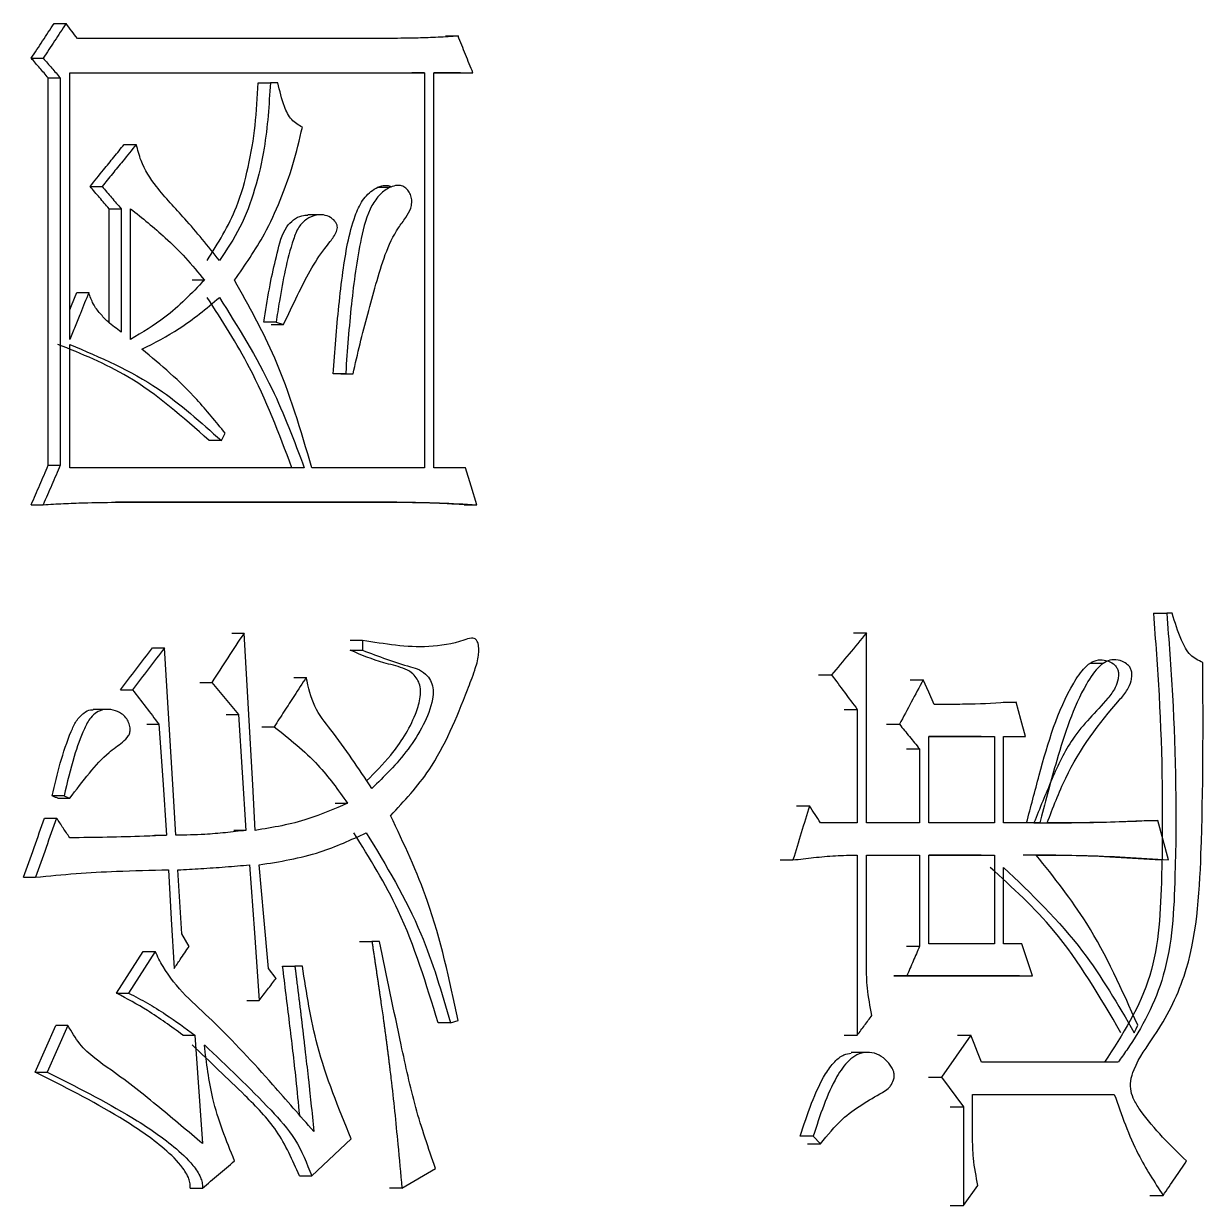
# Model space of a CAD drawing. Header units: millimetres. Extents: x 2028 to 4172, y 863 to 2379.
# Drawn here: x 2927.41 to 2932.58, y 1083.92 to 1089.1 of the extents above; entities that cross this region are included whole.
import ezdxf

# ---------------------------------------------------------------- set-up
doc = ezdxf.new("R2010")
doc.units = ezdxf.units.MM

msp = doc.modelspace()

# ---------------------------------------------------------------- linework, layer by layer
at = {"color": 7, "linetype": 'Continuous', "lineweight": 25}
for p, q in [((2927.5425, 1089.0996), (2927.595, 1089.0996)), ((2929.2587, 1089.0455), (2929.3134, 1089.0455)), ((2929.0181, 1089.0347), (2927.645, 1089.0347)), ((2927.4426, 1088.9482), (2927.495, 1088.9482)), ((2927.5175, 1088.8616), (2927.57, 1088.8616)), ((2927.5175, 1087.1633), (2927.5175, 1088.8616)), ((2927.57, 1088.8616), (2927.57, 1087.1633)), ((2927.6117, 1088.8833), (2929.1659, 1088.8833)), ((2927.6117, 1087.715), (2927.6117, 1088.8833)), ((2928.4372, 1088.84), (2928.4909, 1088.84)), ((2928.5239, 1088.84), (2928.4909, 1088.84)), ((2929.1659, 1088.8833), (2929.1113, 1088.8833)), ((2929.1659, 1088.8833), (2929.1659, 1087.1525)), ((2929.2069, 1088.8833), (2929.3789, 1088.8833)), ((2929.2069, 1087.1525), (2929.2069, 1088.8833)), ((2929.3241, 1088.8833), (2929.2069, 1088.8833)), ((2929.3241, 1088.8833), (2929.3789, 1088.8833)), ((2927.8501, 1088.5699), (2927.903, 1088.5699)), ((2927.7004, 1088.3857), (2927.7532, 1088.3857)), ((2929.0143, 1088.3809), (2928.9596, 1088.3808)), ((2927.7835, 1087.789), (2927.7835, 1088.2883)), ((2927.8363, 1088.2883), (2927.8363, 1087.7474)), ((2927.8779, 1087.715), (2927.8779, 1088.2883)), ((2928.7086, 1088.2615), (2928.6543, 1088.2615)), ((2928.5156, 1087.7907), (2928.4618, 1087.7907)), ((2928.5156, 1087.7907), (2928.5487, 1087.7799)), ((2927.6117, 1087.1525), (2927.6117, 1087.6934)), ((2928.8208, 1087.5636), (2928.7667, 1087.5636)), ((2928.7992, 1087.5636), (2928.8534, 1087.5636)), ((2928.8208, 1087.5636), (2928.8534, 1087.5636)), ((2928.2759, 1087.2714), (2928.2925, 1087.3039)), ((2928.2759, 1087.2714), (2928.2225, 1087.2714)), ((2927.5175, 1087.1633), (2927.57, 1087.1633)), ((2928.6394, 1087.1525), (2927.6117, 1087.1525)), ((2929.1659, 1087.1525), (2928.6724, 1087.1525)), ((2929.3462, 1087.1525), (2929.2069, 1087.1525)), ((2927.4426, 1086.9902), (2927.495, 1086.9902)), ((2929.0047, 1087.0011), (2927.8113, 1087.001)), ((2927.8114, 1087.0011), (2929.0592, 1087.0011)), ((2929.0048, 1087.0011), (2929.0592, 1087.0011)), ((2929.3405, 1086.9902), (2929.3953, 1086.9902)), ((2932.3615, 1086.5143), (2932.42, 1086.5143)), ((2932.4437, 1086.5143), (2932.42, 1086.5143)), ((2928.3217, 1086.4277), (2928.3752, 1086.4277)), ((2931.0467, 1086.4278), (2931.1035, 1086.4278)), ((2931.1036, 1085.5948), (2931.1035, 1086.4278)), ((2927.9742, 1086.3628), (2928.0273, 1086.3628)), ((2928.8405, 1086.3523), (2928.8948, 1086.3523)), ((2928.8948, 1086.3953), (2928.8406, 1086.3953)), ((2928.8948, 1086.3953), (2928.8948, 1086.3521)), ((2932.1406, 1086.2939), (2932.0821, 1086.2939)), ((2930.894, 1086.2439), (2930.9507, 1086.2439)), ((2928.1812, 1086.2114), (2928.2345, 1086.2114)), ((2928.5938, 1086.2331), (2928.6478, 1086.2331)), ((2931.2952, 1086.2222), (2931.3524, 1086.2222)), ((2927.8333, 1086.1789), (2927.8862, 1086.1789)), ((2927.7678, 1086.0927), (2927.7146, 1086.0927)), ((2931.0634, 1086.0924), (2931.0634, 1085.5948)), ((2931.7026, 1086.1249), (2931.7602, 1086.1249)), ((2928.2969, 1086.0708), (2928.3504, 1086.0708)), ((2927.9494, 1086.0275), (2928.0024, 1086.0275)), ((2928.4536, 1086.0166), (2928.5074, 1086.0166)), ((2931.1911, 1086.0275), (2931.2481, 1086.0275)), ((2931.3764, 1085.5948), (2931.3764, 1085.9734)), ((2931.3764, 1085.9734), (2931.6644, 1085.9734)), ((2931.6066, 1085.9734), (2931.3764, 1085.9734)), ((2931.6069, 1085.9734), (2931.6644, 1085.9734)), ((2931.6644, 1085.9734), (2931.6644, 1085.5948)), ((2931.7044, 1085.9734), (2931.8001, 1085.9734)), ((2931.7044, 1085.5948), (2931.7044, 1085.9734)), ((2931.7424, 1085.9734), (2931.8001, 1085.9734)), ((2931.2792, 1085.9193), (2931.3363, 1085.9193)), ((2931.3363, 1085.9193), (2931.3363, 1085.5948)), ((2927.5867, 1085.7138), (2927.5341, 1085.7138)), ((2927.5592, 1085.7029), (2927.6117, 1085.703)), ((2928.7748, 1085.6813), (2928.8289, 1085.6813)), ((2930.7975, 1085.6705), (2930.854, 1085.6705)), ((2927.5009, 1085.6164), (2927.5534, 1085.6164)), ((2931.0634, 1085.5948), (2930.9024, 1085.5948)), ((2931.3363, 1085.5948), (2931.1036, 1085.5948)), ((2931.6644, 1085.5948), (2931.3764, 1085.5948)), ((2931.8639, 1085.5948), (2931.7044, 1085.5948)), ((2932.322, 1085.6056), (2932.3804, 1085.6056)), ((2927.9825, 1085.5407), (2928.0356, 1085.5407)), ((2928.3835, 1085.5624), (2928.3299, 1085.5624)), ((2930.725, 1085.4326), (2930.7815, 1085.4326)), ((2931.0634, 1085.4542), (2931.0634, 1084.6645)), ((2931.1036, 1085.4542), (2931.3363, 1085.4542)), ((2931.1036, 1084.9674), (2931.1036, 1085.4542)), ((2931.2792, 1085.4542), (2931.3363, 1085.4542)), ((2931.3363, 1085.4542), (2931.3363, 1085.054)), ((2931.3764, 1085.0648), (2931.3764, 1085.4542)), ((2931.3764, 1085.4542), (2931.6644, 1085.4542)), ((2931.6066, 1085.4542), (2931.3764, 1085.4542)), ((2931.6069, 1085.4542), (2931.6644, 1085.4542)), ((2931.6644, 1085.4542), (2931.6644, 1085.0648)), ((2932.3961, 1085.4326), (2932.3694, 1085.4326)), ((2931.7044, 1085.0648), (2931.7044, 1085.4)), ((2927.4093, 1085.3568), (2927.4617, 1085.3568)), ((2928.8817, 1085.0756), (2928.9359, 1085.0756)), ((2928.9687, 1085.0756), (2928.9359, 1085.0756)), ((2931.6644, 1085.0648), (2931.3764, 1085.0648)), ((2931.7842, 1085.0648), (2931.7044, 1085.0648)), ((2927.8167, 1084.8484), (2927.9325, 1085.0319)), ((2927.9856, 1085.0319), (2927.8696, 1084.8484)), ((2927.9325, 1085.0319), (2927.9856, 1085.0319)), ((2928.5157, 1084.9133), (2928.4826, 1084.9566)), ((2928.5444, 1084.9674), (2928.5982, 1084.9674)), ((2928.6312, 1084.9674), (2928.5982, 1084.9674)), ((2931.774, 1084.9242), (2931.2229, 1084.9242)), ((2931.2231, 1084.9242), (2931.2802, 1084.9242)), ((2931.2802, 1084.9242), (2931.832, 1084.9242)), ((2931.7743, 1084.9242), (2931.832, 1084.9242)), ((2927.8167, 1084.8484), (2927.8696, 1084.8484)), ((2928.3877, 1084.816), (2928.4413, 1084.816)), ((2927.4593, 1084.5022), (2927.5506, 1084.7073)), ((2927.6032, 1084.7073), (2927.5117, 1084.5022)), ((2927.6032, 1084.7073), (2927.5506, 1084.7073)), ((2929.2806, 1084.7186), (2929.2259, 1084.7186)), ((2929.2806, 1084.7186), (2929.3134, 1084.7294)), ((2928.1067, 1084.6645), (2928.16, 1084.6645)), ((2928.16, 1084.6645), (2928.1931, 1084.1887)), ((2931.0065, 1084.6645), (2931.0634, 1084.6645)), ((2931.5605, 1084.6645), (2931.4325, 1084.4806)), ((2931.5031, 1084.6645), (2931.5605, 1084.6645)), ((2931.0939, 1084.5878), (2931.0367, 1084.5878)), ((2932.206, 1084.5456), (2931.6085, 1084.5455)), ((2927.4593, 1084.5022), (2927.5117, 1084.5022)), ((2931.3752, 1084.4806), (2931.4325, 1084.4806)), ((2931.4325, 1084.4806), (2931.5286, 1084.3508)), ((2931.5685, 1084.4049), (2932.1901, 1084.4049)), ((2931.5685, 1084.221), (2931.5685, 1084.4049)), ((2931.5685, 1084.4049), (2932.1315, 1084.4049)), ((2932.1316, 1084.4049), (2932.1901, 1084.4049)), ((2931.4712, 1084.3508), (2931.5286, 1084.3508)), ((2931.5286, 1084.3508), (2931.5286, 1083.9181)), ((2928.6724, 1084.0479), (2928.8454, 1084.2102)), ((2930.8702, 1084.221), (2930.8136, 1084.221)), ((2930.8456, 1084.1885), (2930.9024, 1084.1885)), ((2930.8702, 1084.221), (2930.9024, 1084.1886)), ((2929.0674, 1083.9938), (2929.2145, 1084.08)), ((2928.1398, 1083.9938), (2928.1931, 1083.9938)), ((2929.0674, 1083.9938), (2929.013, 1083.9938)), ((2931.5286, 1083.9181), (2931.5925, 1084.0047)), ((2932.3457, 1083.9614), (2932.4042, 1083.9614))]:
    msp.add_line(p, q, dxfattribs=at)
at = {"color": 7, "linetype": 'Continuous', "lineweight": 25, "flags": 128}
for points in [[(2929.0181, 1089.0347), (2928.9909, 1089.0347), (2928.9637, 1089.0347)], [(2927.7835, 1088.2883), (2927.8099, 1088.2883), (2927.8363, 1088.2883)], [(2928.2014, 1087.9747), (2928.1867, 1087.9747), (2928.1721, 1087.9747), (2928.148, 1087.9747)], [(2927.6117, 1087.8449), (2927.6192, 1087.8634), (2927.6423, 1087.9205)], [(2927.6423, 1087.9205), (2927.6686, 1087.9205), (2927.6949, 1087.9205)], [(2928.4949, 1087.7799), (2928.517, 1087.7799), (2928.5329, 1087.7799), (2928.5487, 1087.7799)], [(2929.3953, 1086.9902), (2929.3707, 1087.0714), (2929.3462, 1087.1525)], [(2928.4248, 1085.5624), (2928.4134, 1085.7619), (2928.3943, 1086.0948), (2928.3752, 1086.4277)], [(2928.0771, 1085.5407), (2928.065, 1085.7402), (2928.0462, 1086.0515), (2928.0273, 1086.3628)], [(2931.4005, 1086.1141), (2931.3764, 1086.1681), (2931.3524, 1086.2222)], [(2931.0065, 1086.0924), (2931.0348, 1086.0924), (2931.0634, 1086.0924)], [(2931.8001, 1085.9734), (2931.7802, 1086.0492), (2931.7602, 1086.1249)], [(2928.3504, 1086.0708), (2928.3669, 1085.8166), (2928.3835, 1085.5624)], [(2928.0024, 1086.0275), (2928.019, 1085.7841), (2928.0356, 1085.5407)], [(2932.4279, 1085.4326), (2932.4041, 1085.5191), (2932.3804, 1085.6056)], [(2928.0439, 1085.3893), (2928.0564, 1085.1729), (2928.0688, 1084.9566)], [(2928.102, 1085.108), (2928.0937, 1085.2486), (2928.0854, 1085.3893)], [(2928.4, 1085.4109), (2928.4207, 1085.1134), (2928.4413, 1084.816)], [(2928.4826, 1084.9566), (2928.462, 1085.1838), (2928.4413, 1085.4109)], [(2928.1351, 1085.0539), (2928.1186, 1085.081), (2928.102, 1085.108)], [(2931.2792, 1085.054), (2931.2933, 1085.054), (2931.3076, 1085.054), (2931.3363, 1085.054)], [(2931.832, 1084.9242), (2931.8081, 1084.9945), (2931.7842, 1085.0648)], [(2932.2773, 1084.6753), (2932.2852, 1084.6915), (2932.2932, 1084.7077)], [(2931.6085, 1084.5455), (2931.5904, 1084.5904), (2931.5755, 1084.6275), (2931.5605, 1084.6645)], [(2928.6185, 1084.0479), (2928.6321, 1084.0479), (2928.6457, 1084.0479), (2928.6724, 1084.0479)], [(2931.4712, 1083.9181), (2931.4853, 1083.9181), (2931.4997, 1083.9181), (2931.5286, 1083.9181)]]:
    msp.add_lwpolyline(points, dxfattribs=at)
at = {"color": 7, "linetype": 'Continuous', "lineweight": 25}
for points, knots in [([(2927.4426, 1088.9482), (2927.4592, 1088.9734), (2927.4926, 1089.0239), (2927.5258, 1089.0744), (2927.5425, 1089.0996)], [0, 0, 0, 0, 0.5, 1, 1, 1, 1]), ([(2927.595, 1089.0996), (2927.5784, 1089.0744), (2927.545, 1089.0239), (2927.5117, 1088.9734), (2927.495, 1088.9482)], [0, 0, 0, 0, 0.499999, 1, 1, 1, 1]), ([(2927.645, 1089.0347), (2927.6367, 1089.0455), (2927.62, 1089.0672), (2927.6034, 1089.0888), (2927.595, 1089.0996)], [0, 0, 0, 0, 0.499999, 1, 1, 1, 1]), ([(2929.3134, 1089.0455), (2929.2842, 1089.0434), (2929.2259, 1089.0391), (2929.1274, 1089.0357), (2929.0581, 1089.0351), (2929.0181, 1089.0347)], [0, 0, 0, 0, 0.297192, 0.594407, 1, 1, 1, 1]), ([(2929.3789, 1088.8833), (2929.368, 1088.9103), (2929.3462, 1088.9644), (2929.3243, 1089.0185), (2929.3134, 1089.0455)], [0, 0, 0, 0, 0.499999, 1, 1, 1, 1]), ([(2927.5175, 1088.8616), (2927.505, 1088.876), (2927.4801, 1088.9049), (2927.4551, 1088.9337), (2927.4426, 1088.9482)], [0, 0, 0, 0, 0.5, 1, 1, 1, 1]), ([(2927.495, 1088.9482), (2927.5075, 1088.9337), (2927.5325, 1088.9049), (2927.5575, 1088.876), (2927.57, 1088.8616)], [0, 0, 0, 0, 0.499996, 1, 1, 1, 1]), ([(2928.2141, 1088.0611), (2928.2612, 1088.1366), (2928.3395, 1088.2622), (2928.3965, 1088.4704), (2928.4275, 1088.6532), (2928.4339, 1088.7777), (2928.4372, 1088.84)], [0, 0, 0, 0, 0.3334234, 0.554109, 0.7766599, 1, 1, 1, 1]), ([(2928.4909, 1088.84), (2928.4848, 1088.7437), (2928.4748, 1088.5855), (2928.4256, 1088.3732), (2928.3634, 1088.2036), (2928.2993, 1088.1083), (2928.2675, 1088.0611)], [0, 0, 0, 0, 0.3443941, 0.5659658, 0.7849961, 1, 1, 1, 1]), ([(2928.6312, 1088.6453), (2928.6144, 1088.6549), (2928.5801, 1088.6747), (2928.5447, 1088.7478), (2928.5319, 1088.8048), (2928.5239, 1088.84)], [0, 0, 0, 0, 0.267237, 0.548075, 1, 1, 1, 1]), ([(2928.3337, 1087.9745), (2928.3797, 1088.0406), (2928.4559, 1088.1501), (2928.5359, 1088.3247), (2928.5925, 1088.4809), (2928.6182, 1088.5904), (2928.6312, 1088.6453)], [0, 0, 0, 0, 0.334937, 0.554746, 0.776585, 1, 1, 1, 1]), ([(2927.7004, 1088.3857), (2927.7202, 1088.41), (2927.755, 1088.4528), (2927.8049, 1088.5142), (2927.8349, 1088.5512), (2927.85, 1088.5697)], [0, 0, 0, 0, 0.396447, 0.698224, 1, 1, 1, 1]), ([(2927.9029, 1088.5697), (2927.8832, 1088.5454), (2927.8483, 1088.5026), (2927.7984, 1088.4412), (2927.7683, 1088.4042), (2927.7532, 1088.3857)], [0, 0, 0, 0, 0.3962, 0.6981, 1, 1, 1, 1]), ([(2928.2675, 1088.0611), (2928.2178, 1088.1234), (2928.1286, 1088.2352), (2928.0003, 1088.3652), (2927.927, 1088.4778), (2927.9092, 1088.5461), (2927.9031, 1088.5697)], [0, 0, 0, 0, 0.381447, 0.683524, 0.890528, 1, 1, 1, 1]), ([(2927.7835, 1088.2883), (2927.7696, 1088.3045), (2927.742, 1088.337), (2927.7143, 1088.3694), (2927.7004, 1088.3857)], [0, 0, 0, 0, 0.499999, 1, 1, 1, 1]), ([(2927.7532, 1088.3857), (2927.767, 1088.3694), (2927.7948, 1088.337), (2927.8225, 1088.3045), (2927.8363, 1088.2883)], [0, 0, 0, 0, 0.499998, 1, 1, 1, 1]), ([(2928.7666, 1087.5636), (2928.7701, 1087.6135), (2928.7805, 1087.7633), (2928.8038, 1087.9959), (2928.8388, 1088.2039), (2928.8913, 1088.3275), (2928.9359, 1088.37), (2928.9749, 1088.3888), (2929.0006, 1088.3912), (2929.0158, 1088.3884), (2929.0214, 1088.3838), (2929.0218, 1088.3835)], [0, 0, 0, 0, 0.1574476, 0.4724782, 0.7377528, 0.8191348, 0.9015133, 0.9454183, 0.9744247, 0.9981427, 1, 1, 1, 1]), ([(2928.8534, 1087.5636), (2928.8633, 1087.6078), (2928.8933, 1087.7401), (2928.9523, 1087.9554), (2929.0106, 1088.1524), (2929.0832, 1088.2461), (2929.105, 1088.2825), (2929.1119, 1088.3146), (2929.1093, 1088.339), (2929.1002, 1088.3611), (2929.0856, 1088.3789), (2929.0669, 1088.3895), (2929.0429, 1088.3916), (2929.0094, 1088.3812), (2928.9693, 1088.3527), (2928.9176, 1088.2799), (2928.8755, 1088.1127), (2928.8434, 1087.867), (2928.8274, 1087.6673), (2928.8209, 1087.5653), (2928.8208, 1087.5636)], [0, 0, 0, 0, 0.07376, 0.221291, 0.369161, 0.400761, 0.427212, 0.440277, 0.453391, 0.466052, 0.479506, 0.492813, 0.505075, 0.525102, 0.558597, 0.593335, 0.676611, 0.83455, 0.997228, 1, 1, 1, 1]), ([(2927.8779, 1088.2883), (2927.9293, 1088.2471), (2928.0128, 1088.1801), (2928.1204, 1088.0742), (2928.1743, 1088.0079), (2928.2014, 1087.9747)], [0, 0, 0, 0, 0.443463, 0.720804, 1, 1, 1, 1]), ([(2928.4618, 1087.7907), (2928.4638, 1087.8029), (2928.4737, 1087.8638), (2928.49, 1087.9661), (2928.5205, 1088.0923), (2928.5443, 1088.1921), (2928.5915, 1088.2412), (2928.6242, 1088.2585), (2928.6459, 1088.2596), (2928.6543, 1088.26)], [0, 0, 0, 0, 0.066436, 0.332221, 0.554773, 0.778299, 0.862629, 0.946565, 1, 1, 1, 1]), ([(2928.5487, 1087.7799), (2928.569, 1087.8232), (2928.6233, 1087.9386), (2928.6885, 1088.0644), (2928.7502, 1088.1405), (2928.7685, 1088.1644), (2928.7797, 1088.1832), (2928.7845, 1088.1997), (2928.7846, 1088.2113), (2928.7809, 1088.2232), (2928.7711, 1088.2375), (2928.7518, 1088.2526), (2928.7237, 1088.2628), (2928.6873, 1088.2608), (2928.6488, 1088.2444), (2928.6117, 1088.2076), (2928.5661, 1088.0853), (2928.5399, 1087.9436), (2928.5204, 1087.8212), (2928.5156, 1087.7907)], [0, 0, 0, 0, 0.125302, 0.334347, 0.369116, 0.392006, 0.415961, 0.426676, 0.435655, 0.44463, 0.458341, 0.481396, 0.513091, 0.54477, 0.589295, 0.633614, 0.685428, 0.92175, 1, 1, 1, 1]), ([(2928.2014, 1087.9747), (2928.1457, 1087.9171), (2928.0469, 1087.8148), (2927.9293, 1087.7454), (2927.8779, 1087.715)], [0, 0, 0, 0, 0.563044, 1, 1, 1, 1]), ([(2928.6724, 1087.1525), (2928.6244, 1087.3161), (2928.5392, 1087.6065), (2928.3962, 1087.8627), (2928.3337, 1087.9745)], [0, 0, 0, 0, 0.563329, 1, 1, 1, 1]), ([(2927.6949, 1087.9205), (2927.6826, 1087.8901), (2927.6626, 1087.8407), (2927.6349, 1087.7722), (2927.6194, 1087.734), (2927.6117, 1087.715)], [0, 0, 0, 0, 0.443636, 0.721817, 1, 1, 1, 1]), ([(2927.8363, 1087.7474), (2927.8165, 1087.7618), (2927.7838, 1087.7855), (2927.7441, 1087.8282), (2927.7121, 1087.8688), (2927.7007, 1087.9032), (2927.6949, 1087.9205)], [0, 0, 0, 0, 0.333513, 0.552424, 0.773916, 1, 1, 1, 1]), ([(2927.9277, 1087.6717), (2927.9829, 1087.7002), (2928.0703, 1087.7453), (2928.1814, 1087.8267), (2928.2388, 1087.8748), (2928.2676, 1087.8989)], [0, 0, 0, 0, 0.459963, 0.729487, 1, 1, 1, 1]), ([(2928.5854, 1087.1525), (2928.5287, 1087.3019), (2928.428, 1087.5671), (2928.2791, 1087.7981), (2928.2142, 1087.8989)], [0, 0, 0, 0, 0.563635, 1, 1, 1, 1]), ([(2928.2676, 1087.8989), (2928.349, 1087.7689), (2928.4952, 1087.5354), (2928.5951, 1087.2702), (2928.6394, 1087.1525)], [0, 0, 0, 0, 0.5563759, 1, 1, 1, 1]), ([(2928.2225, 1087.2714), (2928.1079, 1087.3734), (2927.9049, 1087.5539), (2927.664, 1087.6511), (2927.5591, 1087.6934)], [0, 0, 0, 0, 0.564694, 1, 1, 1, 1]), ([(2927.6117, 1087.6934), (2927.7447, 1087.6363), (2927.9844, 1087.5335), (2928.1861, 1087.3521), (2928.2759, 1087.2714)], [0, 0, 0, 0, 0.555128, 1, 1, 1, 1]), ([(2928.2925, 1087.3039), (2928.252, 1087.3541), (2928.1765, 1087.4475), (2928.0527, 1087.5682), (2927.9695, 1087.6372), (2927.9277, 1087.6717)], [0, 0, 0, 0, 0.3660862, 0.682145, 1, 1, 1, 1]), ([(2927.4426, 1086.9902), (2927.4551, 1087.0191), (2927.4801, 1087.0768), (2927.505, 1087.1345), (2927.5175, 1087.1633)], [0, 0, 0, 0, 0.499998, 1, 1, 1, 1]), ([(2927.57, 1087.1633), (2927.5575, 1087.1345), (2927.5325, 1087.0768), (2927.5075, 1087.0191), (2927.495, 1086.9902)], [0, 0, 0, 0, 0.499999, 1, 1, 1, 1]), ([(2927.495, 1086.9902), (2927.5247, 1086.992), (2927.5841, 1086.9955), (2927.6896, 1086.9994), (2927.7653, 1087.0004), (2927.8114, 1087.0011)], [0, 0, 0, 0, 0.281466, 0.562942, 1, 1, 1, 1]), ([(2929.3404, 1086.9902), (2929.3117, 1086.9919), (2929.2543, 1086.9952), (2929.1425, 1086.9998), (2929.0592, 1087.0006), (2929.0047, 1087.0011)], [0, 0, 0, 0, 0.256951, 0.513908, 1, 1, 1, 1]), ([(2929.0592, 1087.0011), (2929.088, 1087.0008), (2929.1456, 1087.0004), (2929.2577, 1086.9979), (2929.3409, 1086.9933), (2929.3953, 1086.9902)], [0, 0, 0, 0, 0.256617, 0.51324, 1, 1, 1, 1]), ([(2932.3612, 1086.5143), (2932.3703, 1086.3945), (2932.3994, 1086.0107), (2932.4056, 1085.4857), (2932.3794, 1084.9053), (2932.2257, 1084.6666), (2932.1476, 1084.5454)], [0, 0, 0, 0, 0.176057, 0.564128, 0.778612, 1, 1, 1, 1]), ([(2932.42, 1086.5143), (2932.4291, 1086.3946), (2932.4581, 1086.011), (2932.4656, 1085.4834), (2932.4373, 1084.934), (2932.3008, 1084.6759), (2932.219, 1084.5631), (2932.2062, 1084.5454)], [0, 0, 0, 0, 0.175959, 0.5638, 0.778025, 0.965046, 1, 1, 1, 1]), ([(2932.5782, 1086.298), (2932.5587, 1086.3073), (2932.5186, 1086.3263), (2932.4756, 1086.4098), (2932.4559, 1086.4744), (2932.4437, 1086.5143)], [0, 0, 0, 0, 0.266463, 0.547608, 1, 1, 1, 1]), ([(2928.3752, 1086.4277), (2928.3518, 1086.3917), (2928.3049, 1086.3196), (2928.258, 1086.2474), (2928.2345, 1086.2114)], [0, 0, 0, 0, 0.5, 1, 1, 1, 1]), ([(2929.0181, 1085.6272), (2929.0774, 1085.6909), (2929.2216, 1085.8453), (2929.319, 1086.0851), (2929.3848, 1086.2562), (2929.4027, 1086.3154), (2929.4048, 1086.3555), (2929.4031, 1086.3762), (2929.3979, 1086.3915), (2929.392, 1086.3999), (2929.383, 1086.4048), (2929.3646, 1086.4063), (2929.2998, 1086.3812), (2929.14, 1086.355), (2928.9915, 1086.3794), (2928.8948, 1086.3953)], [0, 0, 0, 0, 0.18643, 0.452553, 0.51374, 0.559549, 0.574941, 0.592678, 0.599953, 0.607307, 0.613653, 0.622621, 0.650043, 0.772099, 1, 1, 1, 1]), ([(2931.1035, 1086.4278), (2931.0781, 1086.3971), (2931.0272, 1086.3358), (2930.9762, 1086.2745), (2930.9507, 1086.2439)], [0, 0, 0, 0, 0.5, 1, 1, 1, 1]), ([(2927.8333, 1086.1789), (2927.8568, 1086.2096), (2927.9038, 1086.2709), (2927.9507, 1086.3322), (2927.9742, 1086.3628)], [0, 0, 0, 0, 0.5, 1, 1, 1, 1]), ([(2928.0273, 1086.3628), (2928.0038, 1086.3322), (2927.9568, 1086.2709), (2927.9097, 1086.2096), (2927.8862, 1086.1789)], [0, 0, 0, 0, 0.5, 1, 1, 1, 1]), ([(2928.9127, 1085.7794), (2928.9489, 1085.8156), (2929.0326, 1085.8992), (2929.1124, 1086.0243), (2929.1461, 1086.1273), (2929.1511, 1086.1739), (2929.1451, 1086.2063), (2929.1307, 1086.2332), (2929.1067, 1086.2585), (2929.0576, 1086.2812), (2928.965, 1086.2995), (2928.8892, 1086.3317), (2928.8406, 1086.3523)], [0, 0, 0, 0, 0.182177, 0.420043, 0.497442, 0.536964, 0.569768, 0.602515, 0.638391, 0.691417, 0.802387, 1, 1, 1, 1]), ([(2928.8949, 1086.3523), (2928.9644, 1086.3258), (2929.0468, 1086.2944), (2929.145, 1086.2689), (2929.1768, 1086.2448), (2929.1973, 1086.2134), (2929.2062, 1086.1771), (2929.1988, 1086.1102), (2929.1463, 1085.9791), (2929.0464, 1085.8539), (2928.9626, 1085.7722), (2928.9359, 1085.7462)], [0, 0, 0, 0, 0.266852, 0.315952, 0.365722, 0.40082, 0.436128, 0.478331, 0.60435, 0.873952, 1, 1, 1, 1]), ([(2931.8058, 1085.5948), (2931.8239, 1085.6648), (2931.8784, 1085.8753), (2931.9496, 1086.1179), (2932.0508, 1086.2689), (2932.0924, 1086.3038), (2932.1275, 1086.3128), (2932.1595, 1086.3073), (2932.183, 1086.2958), (2932.1981, 1086.2813), (2932.206, 1086.2665), (2932.2093, 1086.2478), (2932.2067, 1086.2205), (2932.1925, 1086.181), (2932.1239, 1086.093), (2932.0063, 1085.9863), (2931.914, 1085.7846), (2931.8632, 1085.6584), (2931.8377, 1085.5948)], [0, 0, 0, 0, 0.123802, 0.372539, 0.424822, 0.44993, 0.475305, 0.497162, 0.516131, 0.527231, 0.536277, 0.545322, 0.558814, 0.581819, 0.616602, 0.762394, 0.880401, 1, 1, 1, 1]), ([(2931.8958, 1085.5948), (2931.9212, 1085.6618), (2931.9983, 1085.865), (2932.1349, 1086.0475), (2932.2465, 1086.1727), (2932.2628, 1086.2118), (2932.2678, 1086.2401), (2932.2664, 1086.2601), (2932.26, 1086.2767), (2932.2464, 1086.2924), (2932.2217, 1086.3065), (2932.1892, 1086.313), (2932.1549, 1086.3051), (2932.1108, 1086.2726), (2932.0204, 1086.1362), (2931.9441, 1085.8996), (2931.8879, 1085.6913), (2931.865, 1085.5991), (2931.8639, 1085.5948)], [0, 0, 0, 0, 0.124011, 0.376469, 0.411268, 0.435219, 0.449017, 0.459493, 0.468415, 0.479424, 0.497392, 0.52431, 0.5464, 0.568413, 0.629489, 0.83774, 0.992414, 1, 1, 1, 1]), ([(2932.5071, 1084.1129), (2932.4359, 1084.1816), (2932.3527, 1084.2621), (2932.2779, 1084.3739), (2932.2608, 1084.4182), (2932.2601, 1084.4666), (2932.2886, 1084.5553), (2932.391, 1084.6886), (2932.5451, 1084.9844), (2932.581, 1085.5626), (2932.5793, 1086.0205), (2932.5782, 1086.298)], [0, 0, 0, 0, 0.138481, 0.162101, 0.180201, 0.198515, 0.22064, 0.297298, 0.425038, 0.651637, 1, 1, 1, 1]), ([(2930.9507, 1086.2439), (2930.9695, 1086.2186), (2931.0071, 1086.1681), (2931.0446, 1086.1177), (2931.0634, 1086.0924)], [0, 0, 0, 0, 0.499999, 1, 1, 1, 1]), ([(2928.2345, 1086.2114), (2928.2539, 1086.188), (2928.2925, 1086.1411), (2928.3311, 1086.0942), (2928.3504, 1086.0708)], [0, 0, 0, 0, 0.499998, 1, 1, 1, 1]), ([(2928.6477, 1086.2331), (2928.6304, 1086.2064), (2928.5984, 1086.157), (2928.5516, 1086.0848), (2928.5221, 1086.0394), (2928.5074, 1086.0166)], [0, 0, 0, 0, 0.36988, 0.68494, 1, 1, 1, 1]), ([(2928.9359, 1085.7462), (2928.878, 1085.8334), (2928.7973, 1085.9549), (2928.6769, 1086.1014), (2928.6576, 1086.1889), (2928.6478, 1086.233)], [0, 0, 0, 0, 0.557182, 0.776269, 1, 1, 1, 1]), ([(2931.3524, 1086.2222), (2931.335, 1086.1898), (2931.3003, 1086.1249), (2931.2655, 1086.06), (2931.2481, 1086.0275)], [0, 0, 0, 0, 0.499999, 1, 1, 1, 1]), ([(2927.8862, 1086.1789), (2927.9056, 1086.1537), (2927.9443, 1086.1032), (2927.9831, 1086.0527), (2928.0024, 1086.0275)], [0, 0, 0, 0, 0.499998, 1, 1, 1, 1]), ([(2927.5341, 1085.7138), (2927.5454, 1085.7619), (2927.5679, 1085.8582), (2927.6045, 1085.9671), (2927.6382, 1086.0431), (2927.6682, 1086.0759), (2927.696, 1086.0913), (2927.7107, 1086.0913), (2927.7147, 1086.0913)], [0, 0, 0, 0, 0.328011, 0.656843, 0.771049, 0.887095, 0.969251, 1, 1, 1, 1]), ([(2927.6117, 1085.7029), (2927.6398, 1085.7402), (2927.6933, 1085.8113), (2927.7698, 1085.897), (2927.8331, 1085.9408), (2927.8668, 1085.9698), (2927.8763, 1085.994), (2927.8764, 1086.0142), (2927.8704, 1086.0357), (2927.8578, 1086.0578), (2927.8349, 1086.0784), (2927.8011, 1086.0916), (2927.7626, 1086.0953), (2927.7285, 1086.0809), (2927.6978, 1086.0532), (2927.6639, 1085.9868), (2927.6239, 1085.8724), (2927.6003, 1085.7717), (2927.5867, 1085.7138)], [0, 0, 0, 0, 0.140265, 0.267253, 0.34565, 0.385196, 0.401729, 0.418248, 0.440927, 0.464428, 0.491888, 0.53456, 0.581082, 0.616632, 0.65201, 0.706896, 0.831302, 1, 1, 1, 1]), ([(2931.7602, 1086.1249), (2931.7003, 1086.1214), (2931.6106, 1086.1163), (2931.4905, 1086.1146), (2931.4305, 1086.1142), (2931.4005, 1086.1141)], [0, 0, 0, 0, 0.500395, 0.7501856, 1, 1, 1, 1]), ([(2928.5074, 1086.0166), (2928.5742, 1085.9642), (2928.6945, 1085.8697), (2928.7875, 1085.7394), (2928.8289, 1085.6813)], [0, 0, 0, 0, 0.554889, 1, 1, 1, 1]), ([(2931.2481, 1086.0275), (2931.2628, 1086.0095), (2931.2922, 1085.9734), (2931.3216, 1085.9374), (2931.3363, 1085.9193)], [0, 0, 0, 0, 0.499998, 1, 1, 1, 1]), ([(2927.5592, 1085.703), (2927.557, 1085.7039), (2927.5527, 1085.7058), (2927.5443, 1085.7094), (2927.5382, 1085.7121), (2927.5341, 1085.7138)], [0, 0, 0, 0, 0.259206, 0.518413, 1, 1, 1, 1]), ([(2927.5867, 1085.7138), (2927.5888, 1085.7129), (2927.5941, 1085.7106), (2927.6024, 1085.707), (2927.6086, 1085.7043), (2927.6117, 1085.703)], [0, 0, 0, 0, 0.25891, 0.629455, 1, 1, 1, 1]), ([(2928.8289, 1085.6813), (2928.7716, 1085.6564), (2928.6777, 1085.6154), (2928.5412, 1085.5812), (2928.4637, 1085.5687), (2928.4248, 1085.5624)], [0, 0, 0, 0, 0.438459, 0.718604, 1, 1, 1, 1]), ([(2929.3134, 1084.7294), (2929.2758, 1084.9066), (2929.2091, 1085.2212), (2929.0761, 1085.5038), (2929.018, 1085.6272)], [0, 0, 0, 0, 0.563398, 1, 1, 1, 1]), ([(2930.854, 1085.6705), (2930.842, 1085.6309), (2930.8178, 1085.5516), (2930.7936, 1085.4722), (2930.7815, 1085.4326)], [0, 0, 0, 0, 0.499999, 1, 1, 1, 1]), ([(2930.9024, 1085.5948), (2930.8943, 1085.6074), (2930.8782, 1085.6327), (2930.8621, 1085.6579), (2930.854, 1085.6705)], [0, 0, 0, 0, 0.500001, 1, 1, 1, 1]), ([(2927.4093, 1085.3568), (2927.4246, 1085.4001), (2927.4551, 1085.4866), (2927.4856, 1085.5732), (2927.5009, 1085.6164)], [0, 0, 0, 0, 0.500001, 1, 1, 1, 1]), ([(2927.5534, 1085.6164), (2927.5381, 1085.5732), (2927.5075, 1085.4866), (2927.477, 1085.4001), (2927.4617, 1085.3568)], [0, 0, 0, 0, 0.5, 1, 1, 1, 1]), ([(2927.6117, 1085.5299), (2927.602, 1085.5443), (2927.5825, 1085.5732), (2927.5631, 1085.602), (2927.5534, 1085.6164)], [0, 0, 0, 0, 0.4999992, 1, 1, 1, 1]), ([(2931.8377, 1085.5948), (2931.9002, 1085.5952), (2932.0123, 1085.5958), (2932.1736, 1085.5988), (2932.2723, 1085.6034), (2932.3216, 1085.6056)], [0, 0, 0, 0, 0.386613, 0.693273, 1, 1, 1, 1]), ([(2932.3804, 1085.6056), (2932.3182, 1085.6029), (2932.2065, 1085.598), (2932.0449, 1085.5955), (2931.9455, 1085.5951), (2931.8958, 1085.5948)], [0, 0, 0, 0, 0.386127, 0.69305, 1, 1, 1, 1]), ([(2928.0356, 1085.5407), (2928.0031, 1085.5393), (2927.9164, 1085.5356), (2927.7751, 1085.5314), (2927.6662, 1085.5304), (2927.6117, 1085.5299)], [0, 0, 0, 0, 0.230465, 0.615194, 1, 1, 1, 1]), ([(2928.3835, 1085.5624), (2928.3536, 1085.5588), (2928.2938, 1085.5517), (2928.1917, 1085.5432), (2928.1193, 1085.5416), (2928.0771, 1085.5407)], [0, 0, 0, 0, 0.293913, 0.587864, 1, 1, 1, 1]), ([(2928.4413, 1085.4109), (2928.5315, 1085.4255), (2928.6929, 1085.4517), (2928.8443, 1085.521), (2928.9112, 1085.5516)], [0, 0, 0, 0, 0.558486, 1, 1, 1, 1]), ([(2929.2259, 1084.7186), (2929.1747, 1084.8869), (2929.084, 1085.1854), (2928.9259, 1085.4404), (2928.8569, 1085.5516)], [0, 0, 0, 0, 0.563939, 1, 1, 1, 1]), ([(2928.9112, 1085.5516), (2928.9979, 1085.4085), (2929.1541, 1085.151), (2929.2417, 1084.8516), (2929.2806, 1084.7186)], [0, 0, 0, 0, 0.555779, 1, 1, 1, 1]), ([(2930.7815, 1085.4326), (2930.8117, 1085.4363), (2930.8736, 1085.4439), (2930.9676, 1085.4521), (2931.0314, 1085.4535), (2931.0634, 1085.4542)], [0, 0, 0, 0, 0.321619, 0.660532, 1, 1, 1, 1]), ([(2932.3691, 1085.4326), (2932.303, 1085.4372), (2932.1738, 1085.4463), (2931.9807, 1085.4534), (2931.8535, 1085.4539), (2931.7898, 1085.4542)], [0, 0, 0, 0, 0.343426, 0.671619, 1, 1, 1, 1]), ([(2931.8479, 1085.4542), (2931.9144, 1085.4539), (2932.0447, 1085.4534), (2932.2381, 1085.4458), (2932.3646, 1085.437), (2932.4279, 1085.4326)], [0, 0, 0, 0, 0.34298, 0.671401, 1, 1, 1, 1]), ([(2932.2932, 1084.7077), (2932.2243, 1084.8619), (2932.1023, 1085.1349), (2931.9251, 1085.3573), (2931.8479, 1085.4541)], [0, 0, 0, 0, 0.564488, 1, 1, 1, 1]), ([(2927.4617, 1085.3568), (2927.5207, 1085.3626), (2927.6389, 1085.3742), (2927.8331, 1085.3849), (2927.968, 1085.3877), (2928.0439, 1085.3893)], [0, 0, 0, 0, 0.304303, 0.608646, 1, 1, 1, 1]), ([(2928.0854, 1085.3893), (2928.119, 1085.3911), (2928.1884, 1085.3948), (2928.2932, 1085.402), (2928.3644, 1085.408), (2928.4, 1085.4109)], [0, 0, 0, 0, 0.320034, 0.659996, 1, 1, 1, 1]), ([(2932.2187, 1084.6753), (2932.1274, 1084.832), (2931.9659, 1085.1089), (2931.7432, 1085.3118), (2931.6465, 1085.3999)], [0, 0, 0, 0, 0.565567, 1, 1, 1, 1]), ([(2931.7044, 1085.4), (2931.8259, 1085.2841), (2932.0452, 1085.0752), (2932.2058, 1084.7986), (2932.2773, 1084.6753)], [0, 0, 0, 0, 0.554384, 1, 1, 1, 1]), ([(2928.0688, 1084.9566), (2928.0777, 1084.9696), (2928.0931, 1084.9923), (2928.1153, 1085.0247), (2928.1285, 1085.0442), (2928.1351, 1085.0539)], [0, 0, 0, 0, 0.400146, 0.700073, 1, 1, 1, 1]), ([(2928.9359, 1085.0756), (2928.9363, 1085.0726), (2928.9372, 1085.0666), (2928.9386, 1085.0577), (2928.9399, 1085.0487), (2928.9413, 1085.0398), (2928.9426, 1085.0308), (2928.944, 1085.0219), (2928.9453, 1085.0129), (2928.9466, 1085.004), (2928.948, 1084.995), (2928.9493, 1084.9861), (2928.9511, 1084.9742), (2928.9533, 1084.9592), (2928.9556, 1084.9443), (2928.9578, 1084.9294), (2928.96, 1084.9145), (2928.9626, 1084.8966), (2928.9652, 1084.8787), (2928.9679, 1084.8608), (2928.9705, 1084.8428), (2928.9731, 1084.8249), (2928.9765, 1084.801), (2928.9808, 1084.7712), (2928.985, 1084.7413), (2928.9883, 1084.7174), (2928.9908, 1084.6994), (2928.9932, 1084.6815), (2928.9956, 1084.6635), (2928.998, 1084.6456), (2929.0004, 1084.6276), (2929.0027, 1084.6097), (2929.0051, 1084.5917), (2929.0074, 1084.5737), (2929.0096, 1084.5557), (2929.0119, 1084.5377), (2929.0137, 1084.5228), (2929.0162, 1084.5018), (2929.0237, 1084.4388), (2929.0355, 1084.3306), (2929.0513, 1084.1702), (2929.0615, 1084.0579), (2929.0674, 1083.9938)], [0, 0, 0, 0, 0.008314, 0.016628, 0.024942, 0.033256, 0.04157, 0.049884, 0.058198, 0.066512, 0.074827, 0.083141, 0.091455, 0.108083, 0.124711, 0.133025, 0.149653, 0.166281, 0.182909, 0.199537, 0.216166, 0.232794, 0.249422, 0.282678, 0.315934, 0.332562, 0.349191, 0.365819, 0.382447, 0.399075, 0.415703, 0.432331, 0.448959, 0.465587, 0.482216, 0.498844, 0.515472, 0.523786, 0.557042, 0.690072, 0.823098, 1, 1, 1, 1]), ([(2929.2145, 1084.08), (2929.1839, 1084.1686), (2929.123, 1084.345), (2929.0513, 1084.6813), (2929.0003, 1084.9244), (2928.9687, 1085.0755)], [0, 0, 0, 0, 0.276136, 0.550092, 1, 1, 1, 1]), ([(2928.6806, 1084.2426), (2928.621, 1084.3109), (2928.4759, 1084.4772), (2928.2578, 1084.7175), (2928.0573, 1084.8863), (2927.9967, 1085.0094), (2927.9856, 1085.0319)], [0, 0, 0, 0, 0.257956, 0.627877, 0.931924, 1, 1, 1, 1]), ([(2928.6197, 1084.3121), (2928.6144, 1084.3649), (2928.601, 1084.5008), (2928.575, 1084.7191), (2928.5546, 1084.8846), (2928.5444, 1084.9674)], [0, 0, 0, 0, 0.241308, 0.620646, 1, 1, 1, 1]), ([(2928.5982, 1084.9674), (2928.5985, 1084.965), (2928.5991, 1084.9603), (2928.6, 1084.9532), (2928.6007, 1084.9473), (2928.6014, 1084.9414), (2928.6022, 1084.9355), (2928.6029, 1084.9296), (2928.6036, 1084.9236), (2928.6042, 1084.9189), (2928.6053, 1084.9106), (2928.6063, 1084.9023), (2928.6078, 1084.8905), (2928.6089, 1084.8811), (2928.6104, 1084.8692), (2928.6116, 1084.8598), (2928.613, 1084.8479), (2928.6145, 1084.8361), (2928.6159, 1084.8243), (2928.6174, 1084.8124), (2928.6188, 1084.8006), (2928.6203, 1084.7888), (2928.6217, 1084.7769), (2928.6229, 1084.7675), (2928.6243, 1084.7556), (2928.6254, 1084.7462), (2928.6269, 1084.7343), (2928.6283, 1084.7225), (2928.6297, 1084.7107), (2928.6311, 1084.6988), (2928.6322, 1084.6893), (2928.6336, 1084.6775), (2928.635, 1084.6657), (2928.6364, 1084.6538), (2928.6378, 1084.642), (2928.6389, 1084.6325), (2928.6402, 1084.6206), (2928.6421, 1084.6041), (2928.6481, 1084.5519), (2928.6542, 1084.4998), (2928.6596, 1084.4524), (2928.6612, 1084.4382), (2928.6643, 1084.4097), (2928.6711, 1084.3446), (2928.6768, 1084.2841), (2928.6807, 1084.2426)], [0, 0, 0, 0, 0.009808, 0.019616, 0.029425, 0.034329, 0.044137, 0.053945, 0.058849, 0.068658, 0.073562, 0.093178, 0.102986, 0.122603, 0.132411, 0.152028, 0.161836, 0.181452, 0.201069, 0.210877, 0.230494, 0.25011, 0.259918, 0.279535, 0.289343, 0.308959, 0.318768, 0.338384, 0.358001, 0.367809, 0.387425, 0.397234, 0.41685, 0.436466, 0.446275, 0.465891, 0.475699, 0.495316, 0.534549, 0.691481, 0.711097, 0.730714, 0.75033, 0.828797, 1, 1, 1, 1]), ([(2928.8454, 1084.2102), (2928.7901, 1084.3442), (2928.6902, 1084.5856), (2928.6494, 1084.8498), (2928.6312, 1084.9674)], [0, 0, 0, 0, 0.554954, 1, 1, 1, 1]), ([(2931.1277, 1084.7511), (2931.1197, 1084.7908), (2931.1054, 1084.862), (2931.1041, 1084.9351), (2931.1036, 1084.9674)], [0, 0, 0, 0, 0.558835, 1, 1, 1, 1]), ([(2928.4413, 1084.816), (2928.4537, 1084.8322), (2928.4785, 1084.8646), (2928.5033, 1084.8971), (2928.5157, 1084.9133)], [0, 0, 0, 0, 0.499999, 1, 1, 1, 1]), ([(2928.1067, 1084.6645), (2928.0813, 1084.6833), (2928.0304, 1084.7208), (2927.935, 1084.7851), (2927.8621, 1084.8241), (2927.8167, 1084.8484)], [0, 0, 0, 0, 0.273256, 0.54658, 1, 1, 1, 1]), ([(2927.8696, 1084.8484), (2927.8971, 1084.8342), (2927.9523, 1084.8058), (2928.0495, 1084.7449), (2928.1175, 1084.6954), (2928.16, 1084.6645)], [0, 0, 0, 0, 0.273067, 0.546131, 1, 1, 1, 1]), ([(2931.0634, 1084.6645), (2931.0741, 1084.679), (2931.0955, 1084.7078), (2931.117, 1084.7367), (2931.1277, 1084.7511)], [0, 0, 0, 0, 0.5, 1, 1, 1, 1]), ([(2928.1931, 1084.1887), (2928.1303, 1084.242), (2927.9994, 1084.3529), (2927.8201, 1084.4956), (2927.6684, 1084.5957), (2927.6196, 1084.6793), (2927.6032, 1084.7073)], [0, 0, 0, 0, 0.31366, 0.654046, 0.883874, 1, 1, 1, 1]), ([(2928.6185, 1084.0479), (2928.588, 1084.1162), (2928.5276, 1084.2517), (2928.3522, 1084.4282), (2928.2254, 1084.5482), (2928.1481, 1084.6213)], [0, 0, 0, 0, 0.284255, 0.563934, 1, 1, 1, 1]), ([(2928.2014, 1084.6213), (2928.3001, 1084.5283), (2928.438, 1084.3985), (2928.6064, 1084.2124), (2928.6503, 1084.1031), (2928.6724, 1084.0479)], [0, 0, 0, 0, 0.555127, 0.77558, 1, 1, 1, 1]), ([(2928.3339, 1084.1129), (2928.2976, 1084.2028), (2928.2323, 1084.3648), (2928.2109, 1084.5422), (2928.2014, 1084.6212)], [0, 0, 0, 0, 0.55469, 1, 1, 1, 1]), ([(2930.8134, 1084.221), (2930.8291, 1084.2697), (2930.8599, 1084.3646), (2930.9097, 1084.4768), (2930.9602, 1084.5464), (2930.9994, 1084.5802), (2931.026, 1084.5839), (2931.0368, 1084.5854)], [0, 0, 0, 0, 0.330623, 0.64442, 0.796409, 0.917248, 1, 1, 1, 1]), ([(2930.9024, 1084.1885), (2930.9329, 1084.2261), (2931.011, 1084.3223), (2931.1215, 1084.3831), (2931.1959, 1084.4259), (2931.2123, 1084.4452), (2931.2222, 1084.4639), (2931.2262, 1084.4856), (2931.2236, 1084.5057), (2931.2112, 1084.5315), (2931.1863, 1084.5597), (2931.1494, 1084.5846), (2931.1051, 1084.5916), (2931.0618, 1084.5817), (2931.015, 1084.5459), (2930.9638, 1084.4709), (2930.914, 1084.357), (2930.8849, 1084.2666), (2930.8702, 1084.221)], [0, 0, 0, 0, 0.132576, 0.339199, 0.368942, 0.383766, 0.408891, 0.423884, 0.438973, 0.459319, 0.498147, 0.542368, 0.587069, 0.63299, 0.675109, 0.75468, 0.876186, 1, 1, 1, 1]), ([(2928.1398, 1083.9938), (2928.1396, 1084.0021), (2928.1391, 1084.0182), (2928.1274, 1084.0539), (2928.0878, 1084.1104), (2927.9881, 1084.2018), (2927.776, 1084.3438), (2927.5847, 1084.4395), (2927.4593, 1084.5022)], [0, 0, 0, 0, 0.025193, 0.049239, 0.116377, 0.247655, 0.506794, 1, 1, 1, 1]), ([(2927.5117, 1084.5022), (2927.6373, 1084.4395), (2927.8288, 1084.3438), (2928.0412, 1084.2018), (2928.1411, 1084.1105), (2928.1807, 1084.0539), (2928.1924, 1084.0182), (2928.1929, 1084.0021), (2928.1931, 1083.9938)], [0, 0, 0, 0, 0.493284, 0.752435, 0.883694, 0.950802, 0.974829, 1, 1, 1, 1]), ([(2932.1901, 1084.4049), (2932.2217, 1084.315), (2932.2778, 1084.1556), (2932.3658, 1084.0204), (2932.4042, 1083.9614)], [0, 0, 0, 0, 0.564088, 1, 1, 1, 1]), ([(2931.5925, 1084.0047), (2931.5846, 1084.0444), (2931.5704, 1084.1156), (2931.5691, 1084.1887), (2931.5685, 1084.221)], [0, 0, 0, 0, 0.558835, 1, 1, 1, 1]), ([(2928.1931, 1083.9938), (2928.2166, 1084.0137), (2928.2636, 1084.0534), (2928.3104, 1084.093), (2928.3339, 1084.1129)], [0, 0, 0, 0, 0.500003, 1, 1, 1, 1]), ([(2932.4042, 1083.9614), (2932.4129, 1083.9743), (2932.4304, 1084.0001), (2932.4647, 1084.0506), (2932.4903, 1084.0882), (2932.5071, 1084.1129)], [0, 0, 0, 0, 0.255269, 0.510539, 1, 1, 1, 1])]:
    msp.add_open_spline(points, degree=3, knots=knots, dxfattribs=at)
msp.add_open_spline([(2931.3363, 1085.054), (2931.327, 1085.0323), (2931.3083, 1084.9891), (2931.2896, 1084.9458), (2931.2802, 1084.9242)], degree=3, dxfattribs=at)

doc.saveas('drawing.dxf')
